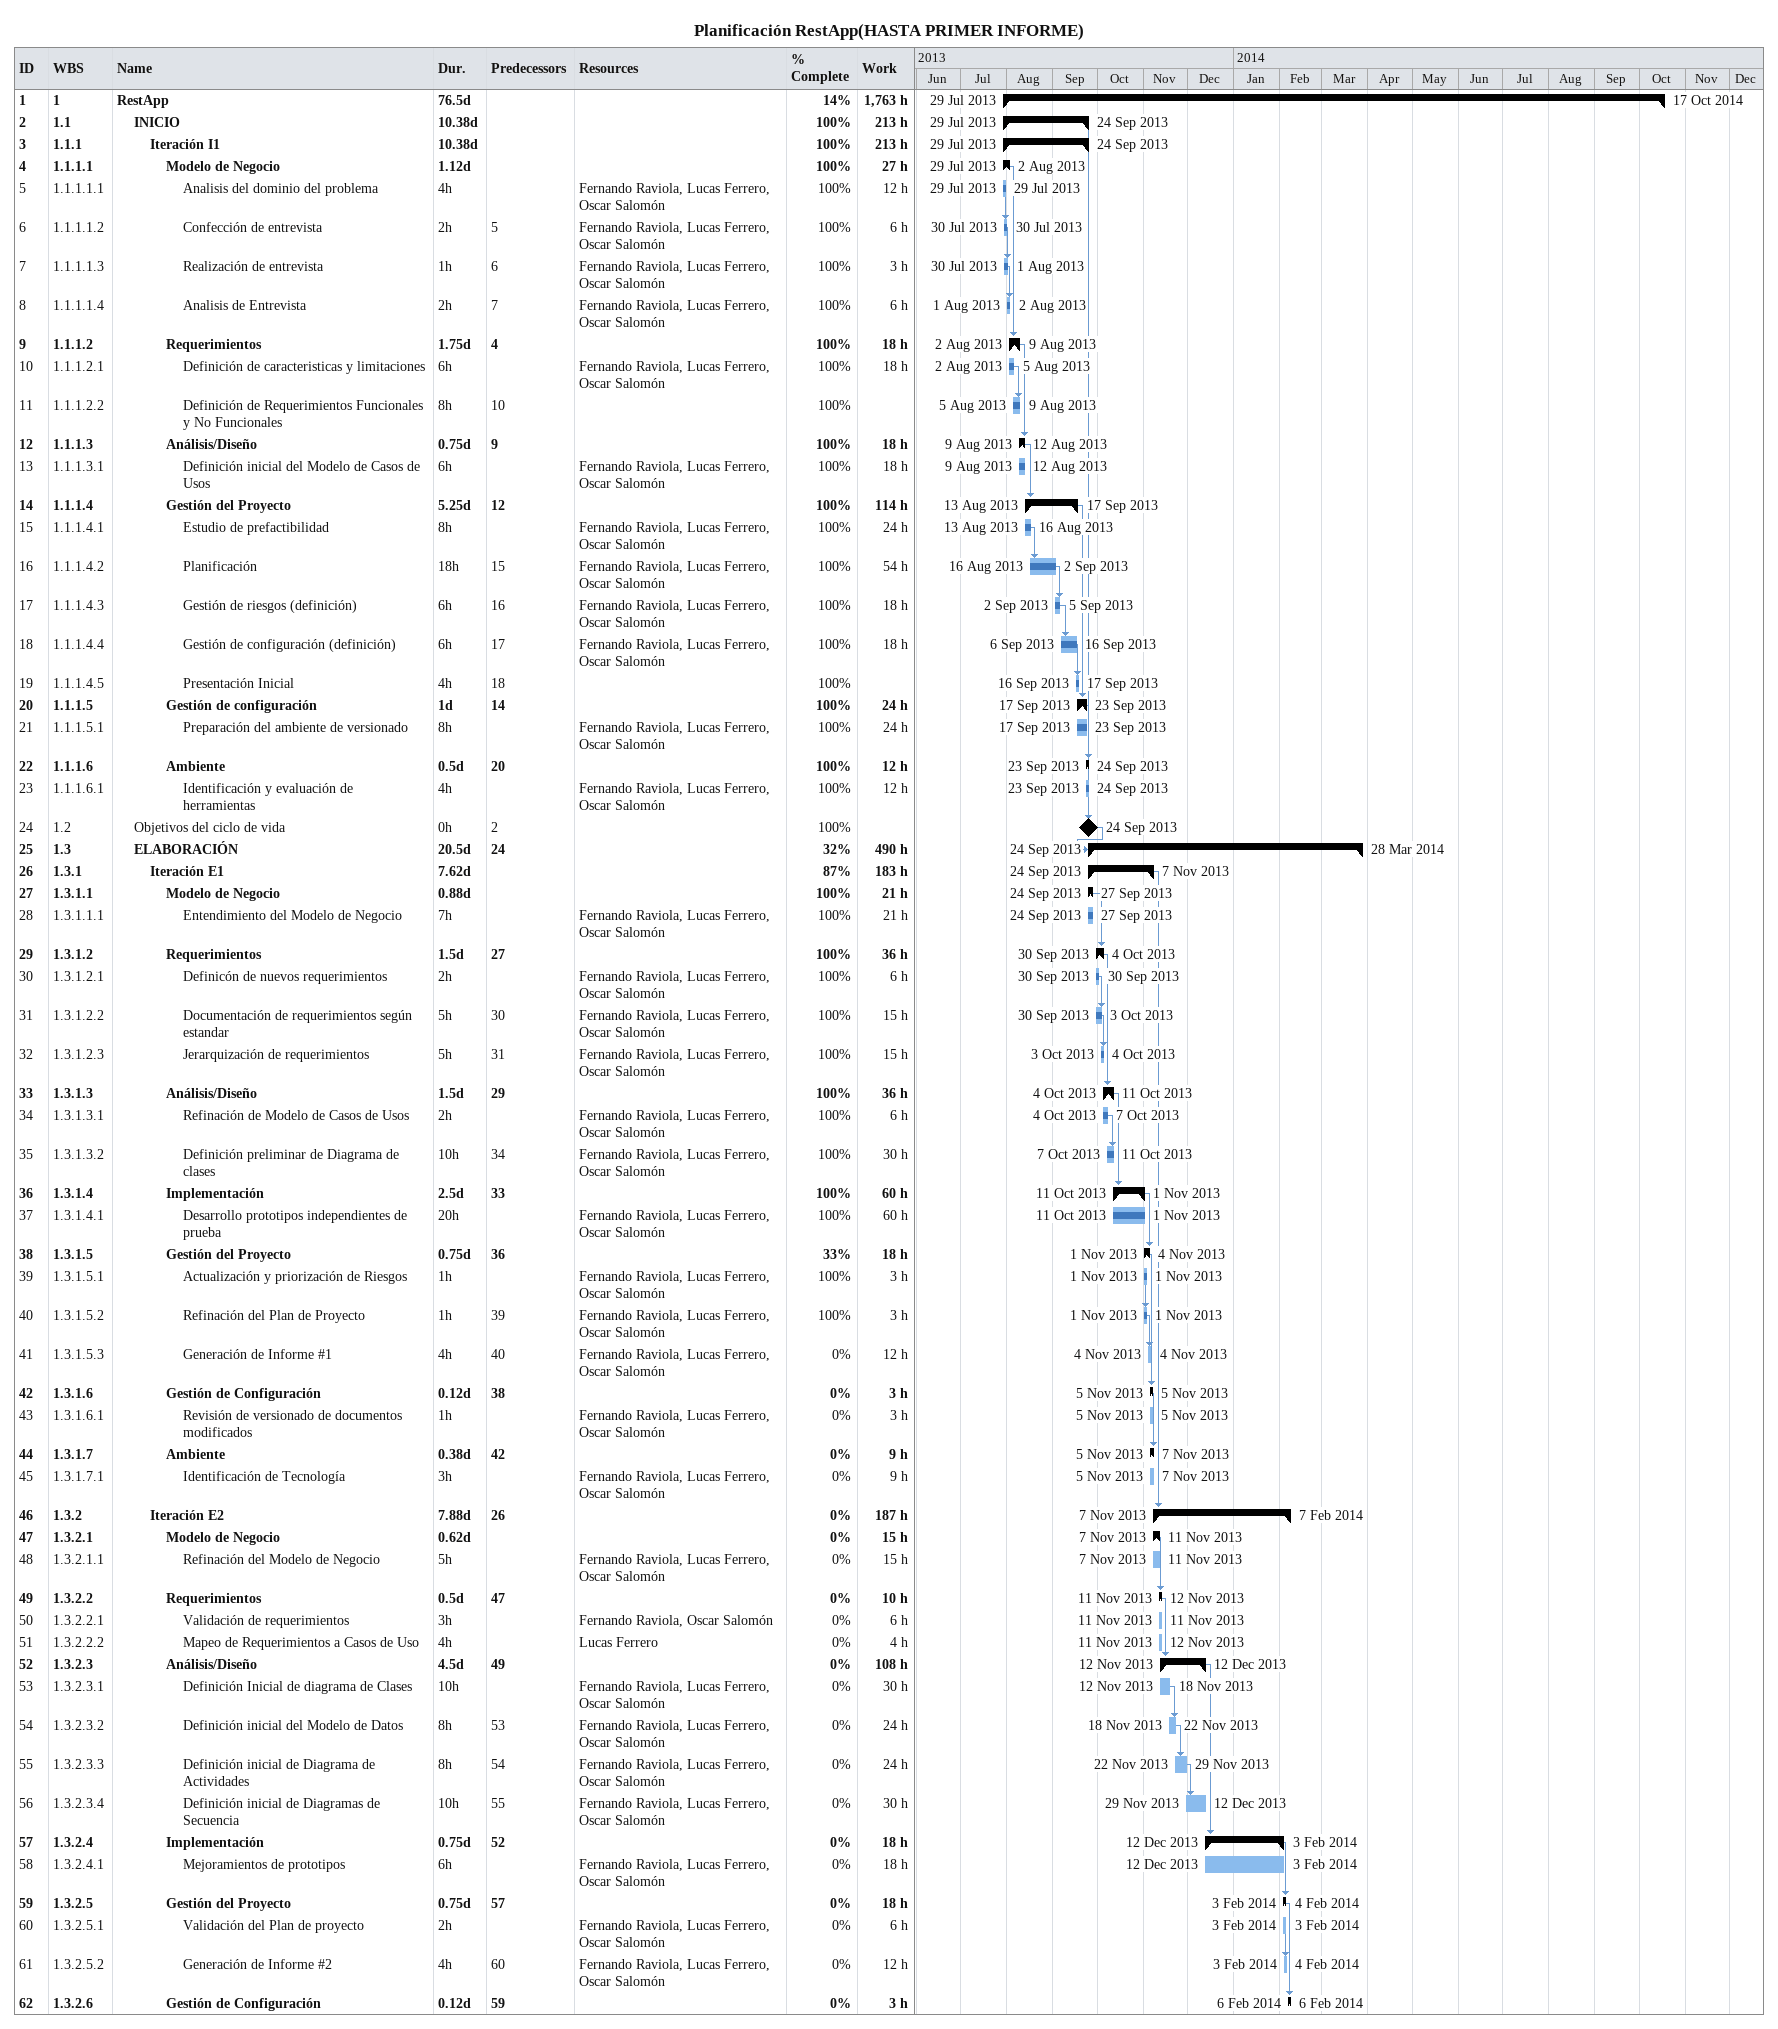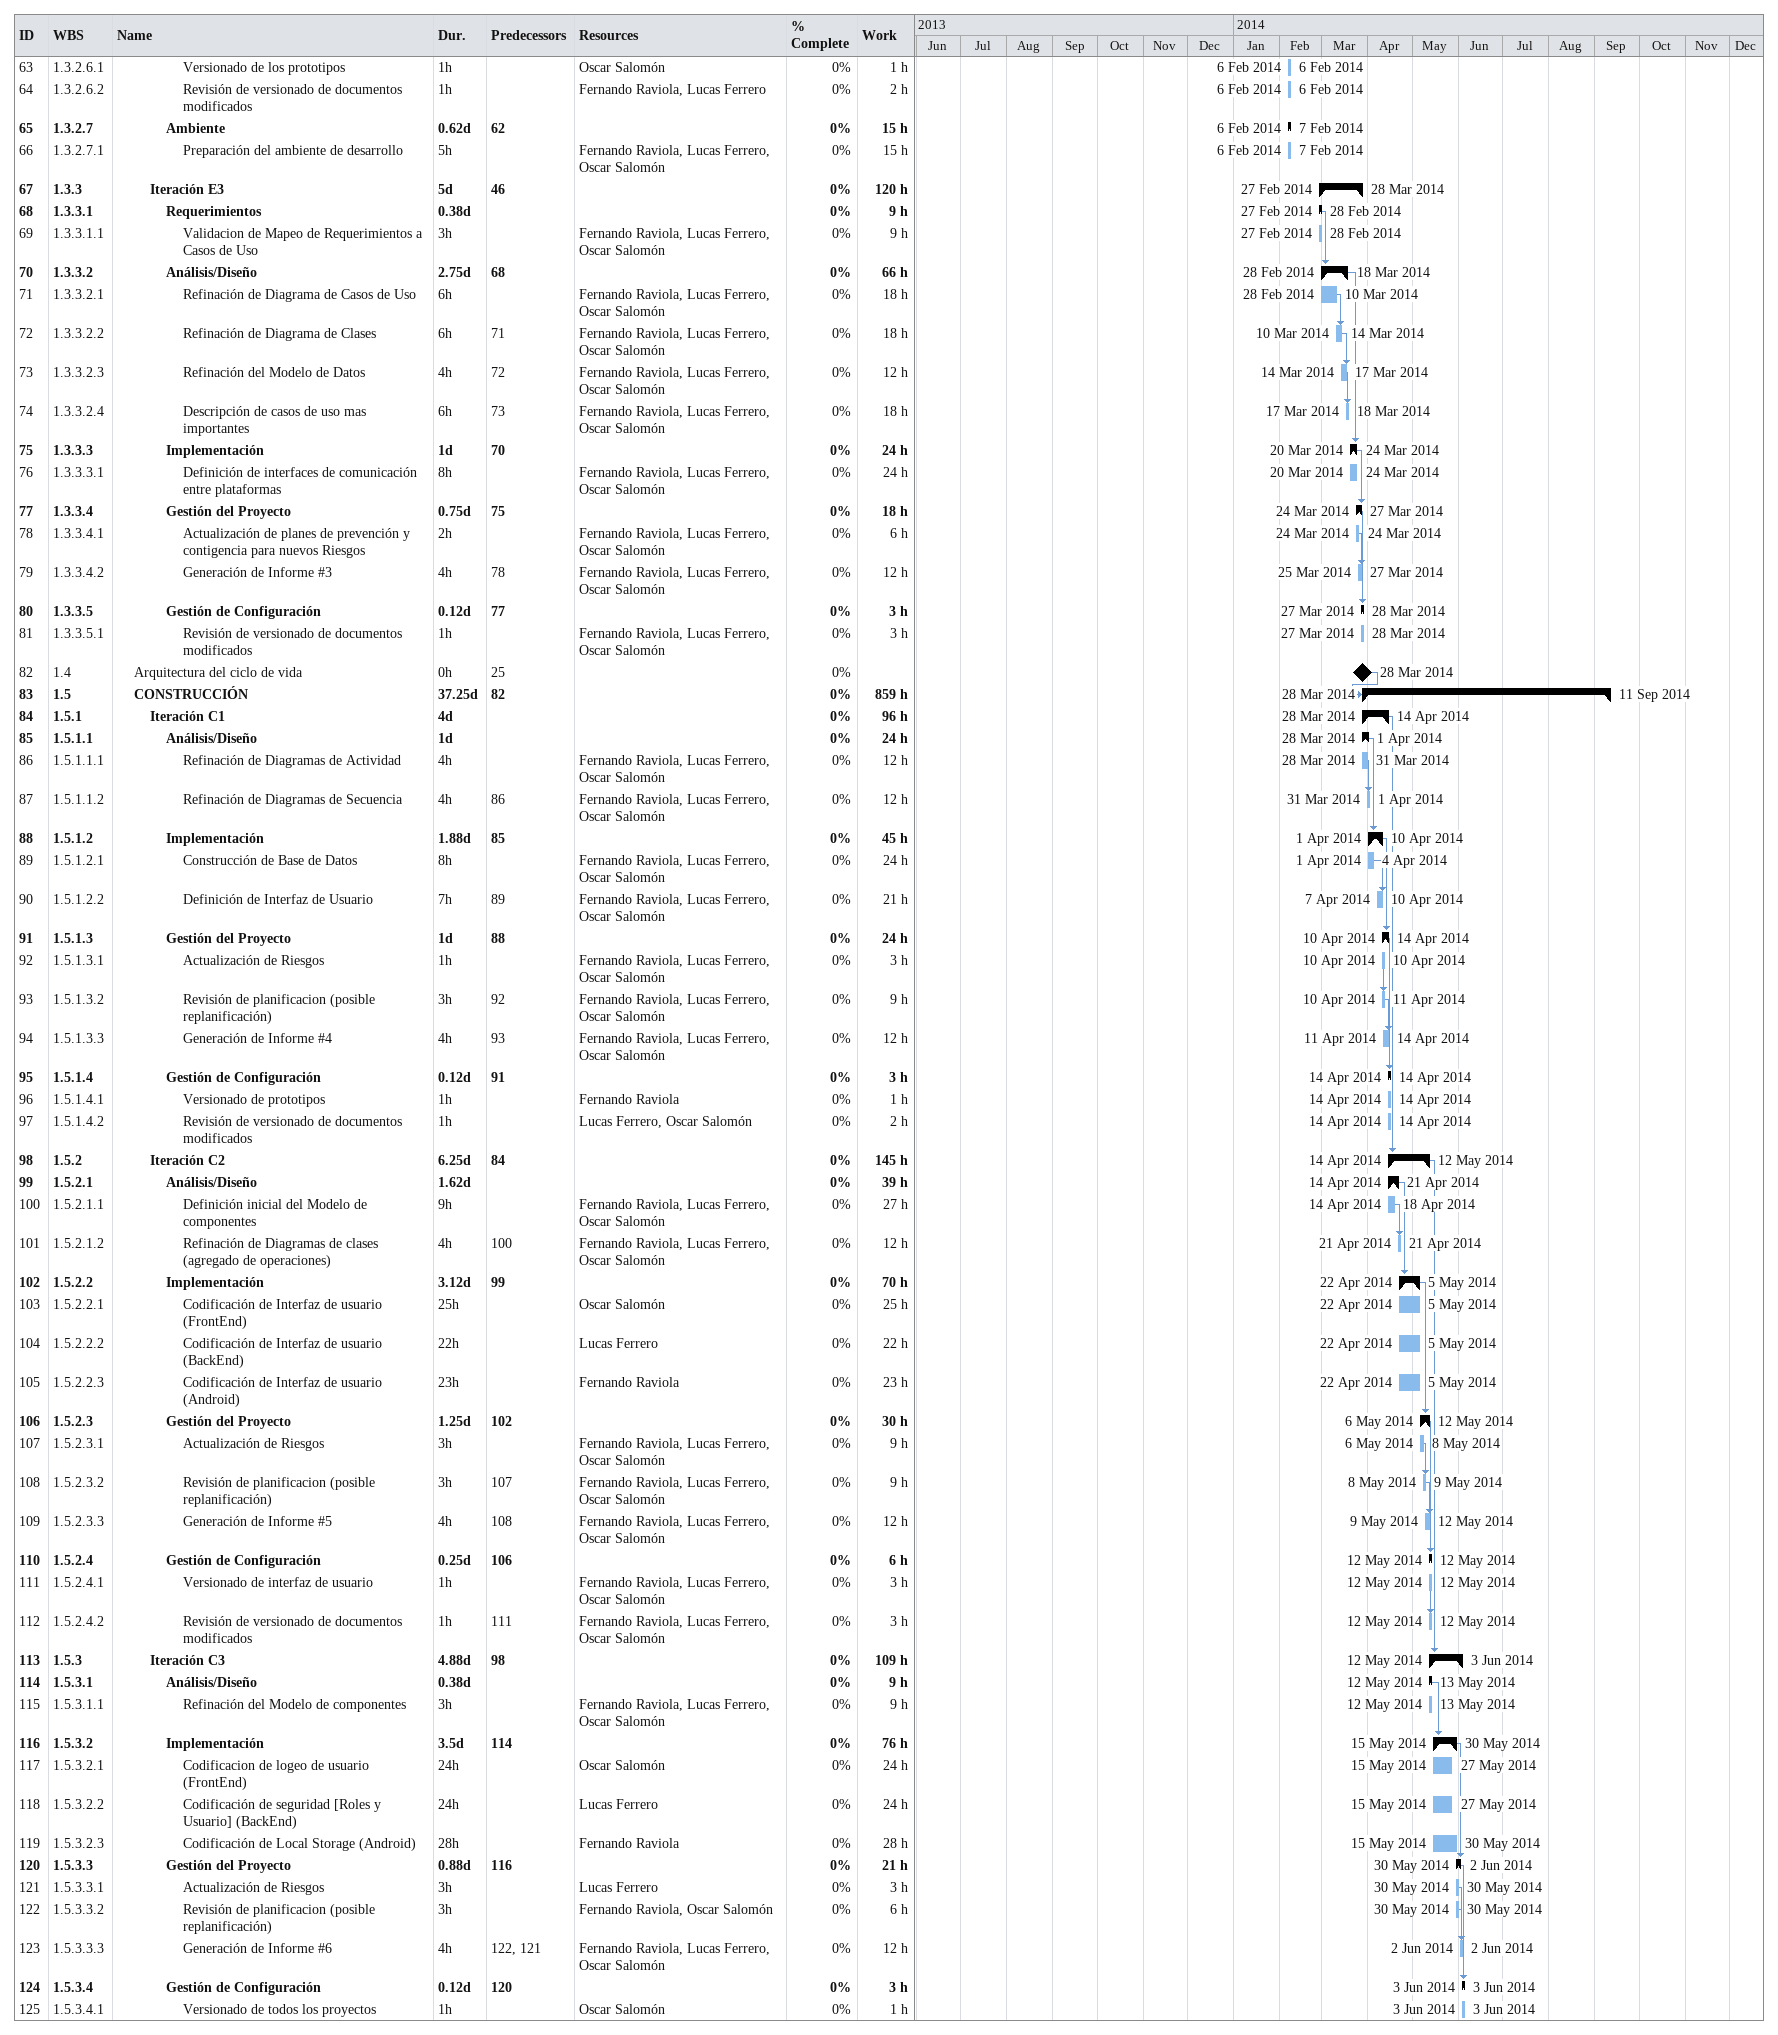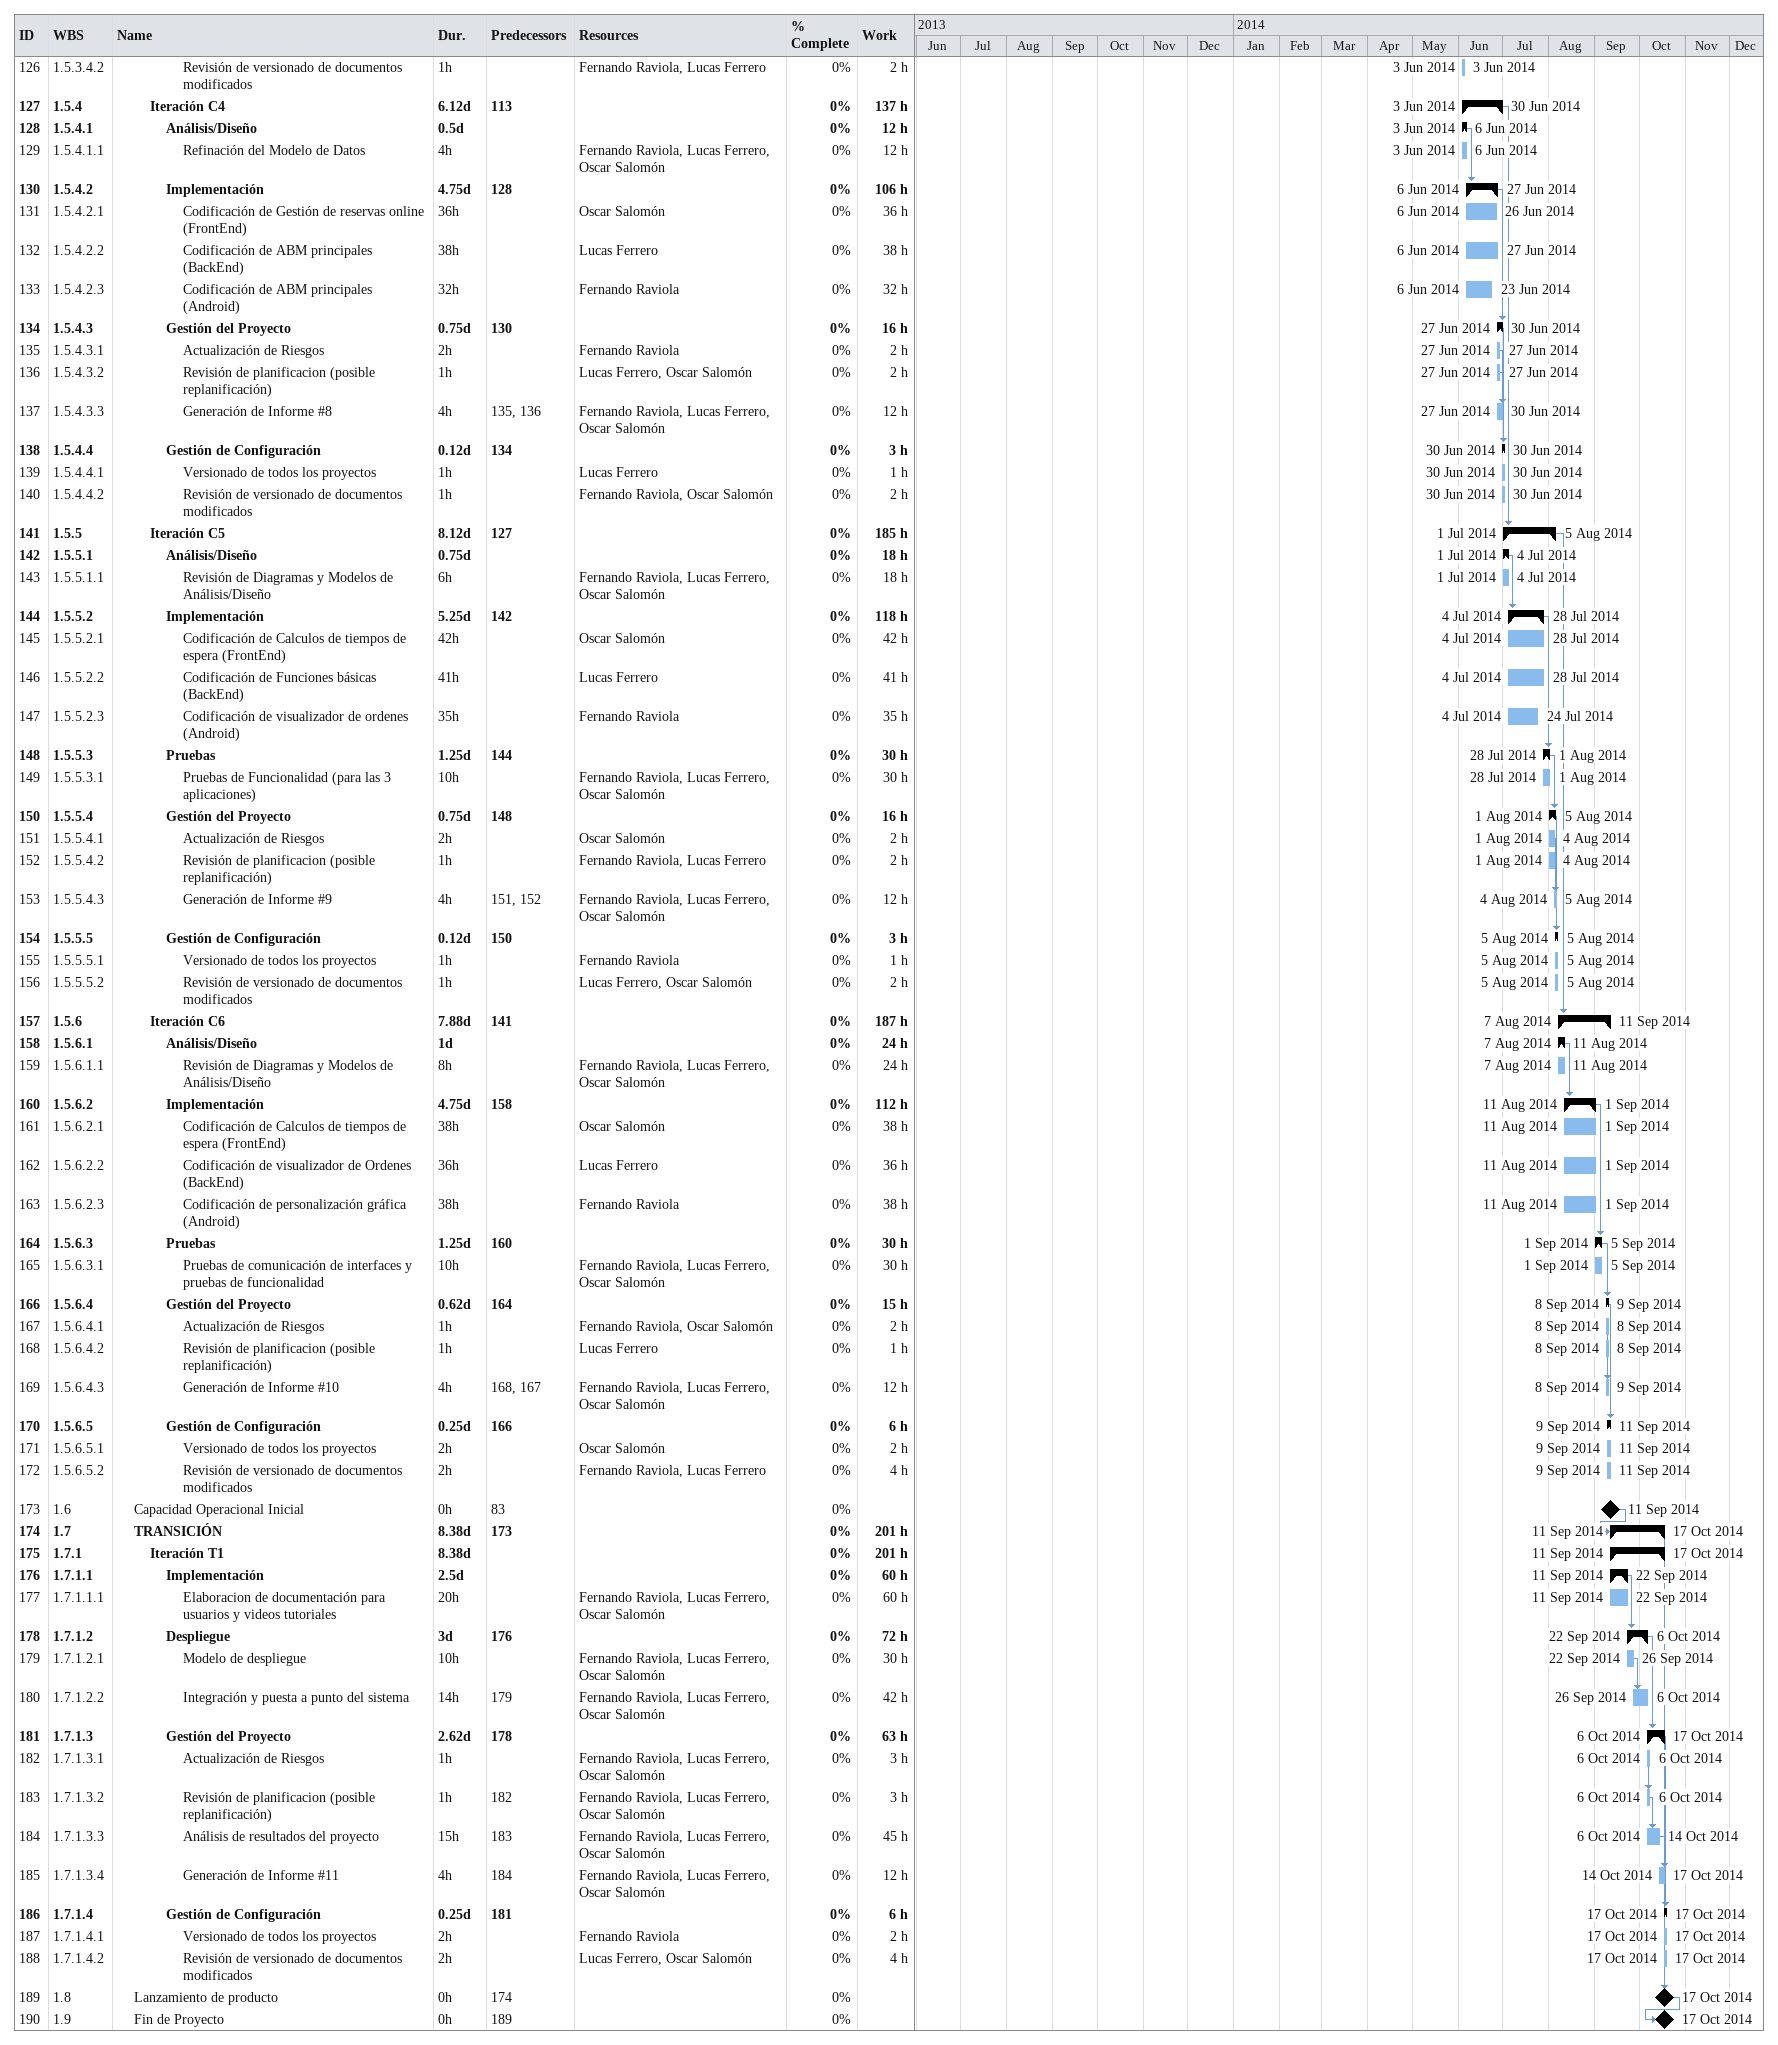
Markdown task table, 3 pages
Planificación RestApp(HASTA PRIMER INFORME)

| ID | WBS | Task | Duration | Start | Finish | Predecessors | Resources | % complete | Work (h) |
|---|---|---|---|---|---|---|---|---|---|
| 1 | 1 | **RestApp** | 76.5d | 2013-07-29 | 2014-10-17 |  |  | 14 | 1763 |
| 2 | 1.1 | **INICIO** | 10.38d | 2013-07-29 | 2013-09-24 |  |  | 100 | 213 |
| 3 | 1.1.1 | **Iteración I1** | 10.38d | 2013-07-29 | 2013-09-24 |  |  | 100 | 213 |
| 4 | 1.1.1.1 | **Modelo de Negocio** | 1.12d | 2013-07-29 | 2013-08-02 |  |  | 100 | 27 |
| 5 | 1.1.1.1.1 | Analisis del dominio del problema | 4h | 2013-07-29 | 2013-07-29 |  | Fernando Raviola, Lucas Ferrero, Oscar Salomón | 100 | 12 |
| 6 | 1.1.1.1.2 | Confección de entrevista | 2h | 2013-07-30 | 2013-07-30 | 5 | Fernando Raviola, Lucas Ferrero, Oscar Salomón | 100 | 6 |
| 7 | 1.1.1.1.3 | Realización de entrevista | 1h | 2013-07-30 | 2013-08-01 | 6 | Fernando Raviola, Lucas Ferrero, Oscar Salomón | 100 | 3 |
| 8 | 1.1.1.1.4 | Analisis de Entrevista | 2h | 2013-08-01 | 2013-08-02 | 7 | Fernando Raviola, Lucas Ferrero, Oscar Salomón | 100 | 6 |
| 9 | 1.1.1.2 | **Requerimientos** | 1.75d | 2013-08-02 | 2013-08-09 | 4 |  | 100 | 18 |
| 10 | 1.1.1.2.1 | Definición de caracteristicas y limitaciones | 6h | 2013-08-02 | 2013-08-05 |  | Fernando Raviola, Lucas Ferrero, Oscar Salomón | 100 | 18 |
| 11 | 1.1.1.2.2 | Definición de Requerimientos Funcionales y No Funcionales | 8h | 2013-08-05 | 2013-08-09 | 10 |  | 100 |  |
| 12 | 1.1.1.3 | **Análisis/Diseño** | 0.75d | 2013-08-09 | 2013-08-12 | 9 |  | 100 | 18 |
| 13 | 1.1.1.3.1 | Definición inicial del Modelo de Casos de Usos | 6h | 2013-08-09 | 2013-08-12 |  | Fernando Raviola, Lucas Ferrero, Oscar Salomón | 100 | 18 |
| 14 | 1.1.1.4 | **Gestión del Proyecto** | 5.25d | 2013-08-13 | 2013-09-17 | 12 |  | 100 | 114 |
| 15 | 1.1.1.4.1 | Estudio de prefactibilidad | 8h | 2013-08-13 | 2013-08-16 |  | Fernando Raviola, Lucas Ferrero, Oscar Salomón | 100 | 24 |
| 16 | 1.1.1.4.2 | Planificación | 18h | 2013-08-16 | 2013-09-02 | 15 | Fernando Raviola, Lucas Ferrero, Oscar Salomón | 100 | 54 |
| 17 | 1.1.1.4.3 | Gestión de riesgos (definición) | 6h | 2013-09-02 | 2013-09-05 | 16 | Fernando Raviola, Lucas Ferrero, Oscar Salomón | 100 | 18 |
| 18 | 1.1.1.4.4 | Gestión de configuración (definición) | 6h | 2013-09-06 | 2013-09-16 | 17 | Fernando Raviola, Lucas Ferrero, Oscar Salomón | 100 | 18 |
| 19 | 1.1.1.4.5 | Presentación Inicial | 4h | 2013-09-16 | 2013-09-17 | 18 |  | 100 |  |
| 20 | 1.1.1.5 | **Gestión de configuración** | 1d | 2013-09-17 | 2013-09-23 | 14 |  | 100 | 24 |
| 21 | 1.1.1.5.1 | Preparación del ambiente de versionado | 8h | 2013-09-17 | 2013-09-23 |  | Fernando Raviola, Lucas Ferrero, Oscar Salomón | 100 | 24 |
| 22 | 1.1.1.6 | **Ambiente** | 0.5d | 2013-09-23 | 2013-09-24 | 20 |  | 100 | 12 |
| 23 | 1.1.1.6.1 | Identificación y evaluación de herramientas | 4h | 2013-09-23 | 2013-09-24 |  | Fernando Raviola, Lucas Ferrero, Oscar Salomón | 100 | 12 |
| 24 | 1.2 | Objetivos del ciclo de vida | 0h | 2013-09-24 | 2013-09-24 | 2 |  | 100 |  |
| 25 | 1.3 | **ELABORACIÓN** | 20.5d | 2013-09-24 | 2014-03-28 | 24 |  | 32 | 490 |
| 26 | 1.3.1 | **Iteración E1** | 7.62d | 2013-09-24 | 2013-11-07 |  |  | 87 | 183 |
| 27 | 1.3.1.1 | **Modelo de Negocio** | 0.88d | 2013-09-24 | 2013-09-27 |  |  | 100 | 21 |
| 28 | 1.3.1.1.1 | Entendimiento del Modelo de Negocio | 7h | 2013-09-24 | 2013-09-27 |  | Fernando Raviola, Lucas Ferrero, Oscar Salomón | 100 | 21 |
| 29 | 1.3.1.2 | **Requerimientos** | 1.5d | 2013-09-30 | 2013-10-04 | 27 |  | 100 | 36 |
| 30 | 1.3.1.2.1 | Definicón de nuevos requerimientos | 2h | 2013-09-30 | 2013-09-30 |  | Fernando Raviola, Lucas Ferrero, Oscar Salomón | 100 | 6 |
| 31 | 1.3.1.2.2 | Documentación de requerimientos según estandar | 5h | 2013-09-30 | 2013-10-03 | 30 | Fernando Raviola, Lucas Ferrero, Oscar Salomón | 100 | 15 |
| 32 | 1.3.1.2.3 | Jerarquización de requerimientos | 5h | 2013-10-03 | 2013-10-04 | 31 | Fernando Raviola, Lucas Ferrero, Oscar Salomón | 100 | 15 |
| 33 | 1.3.1.3 | **Análisis/Diseño** | 1.5d | 2013-10-04 | 2013-10-11 | 29 |  | 100 | 36 |
| 34 | 1.3.1.3.1 | Refinación de Modelo de Casos de Usos | 2h | 2013-10-04 | 2013-10-07 |  | Fernando Raviola, Lucas Ferrero, Oscar Salomón | 100 | 6 |
| 35 | 1.3.1.3.2 | Definición preliminar de Diagrama de clases | 10h | 2013-10-07 | 2013-10-11 | 34 | Fernando Raviola, Lucas Ferrero, Oscar Salomón | 100 | 30 |
| 36 | 1.3.1.4 | **Implementación** | 2.5d | 2013-10-11 | 2013-11-01 | 33 |  | 100 | 60 |
| 37 | 1.3.1.4.1 | Desarrollo prototipos independientes de prueba | 20h | 2013-10-11 | 2013-11-01 |  | Fernando Raviola, Lucas Ferrero, Oscar Salomón | 100 | 60 |
| 38 | 1.3.1.5 | **Gestión del Proyecto** | 0.75d | 2013-11-01 | 2013-11-04 | 36 |  | 33 | 18 |
| 39 | 1.3.1.5.1 | Actualización y priorización de Riesgos | 1h | 2013-11-01 | 2013-11-01 |  | Fernando Raviola, Lucas Ferrero, Oscar Salomón | 100 | 3 |
| 40 | 1.3.1.5.2 | Refinación del Plan de Proyecto | 1h | 2013-11-01 | 2013-11-01 | 39 | Fernando Raviola, Lucas Ferrero, Oscar Salomón | 100 | 3 |
| 41 | 1.3.1.5.3 | Generación de Informe #1 | 4h | 2013-11-04 | 2013-11-04 | 40 | Fernando Raviola, Lucas Ferrero, Oscar Salomón | 0 | 12 |
| 42 | 1.3.1.6 | **Gestión de Configuración** | 0.12d | 2013-11-05 | 2013-11-05 | 38 |  | 0 | 3 |
| 43 | 1.3.1.6.1 | Revisión de versionado de documentos modificados | 1h | 2013-11-05 | 2013-11-05 |  | Fernando Raviola, Lucas Ferrero, Oscar Salomón | 0 | 3 |
| 44 | 1.3.1.7 | **Ambiente** | 0.38d | 2013-11-05 | 2013-11-07 | 42 |  | 0 | 9 |
| 45 | 1.3.1.7.1 | Identificación de Tecnología | 3h | 2013-11-05 | 2013-11-07 |  | Fernando Raviola, Lucas Ferrero, Oscar Salomón | 0 | 9 |
| 46 | 1.3.2 | **Iteración E2** | 7.88d | 2013-11-07 | 2014-02-07 | 26 |  | 0 | 187 |
| 47 | 1.3.2.1 | **Modelo de Negocio** | 0.62d | 2013-11-07 | 2013-11-11 |  |  | 0 | 15 |
| 48 | 1.3.2.1.1 | Refinación del Modelo de Negocio | 5h | 2013-11-07 | 2013-11-11 |  | Fernando Raviola, Lucas Ferrero, Oscar Salomón | 0 | 15 |
| 49 | 1.3.2.2 | **Requerimientos** | 0.5d | 2013-11-11 | 2013-11-12 | 47 |  | 0 | 10 |
| 50 | 1.3.2.2.1 | Validación de requerimientos | 3h | 2013-11-11 | 2013-11-11 |  | Fernando Raviola, Oscar Salomón | 0 | 6 |
| 51 | 1.3.2.2.2 | Mapeo de Requerimientos a Casos de Uso | 4h | 2013-11-11 | 2013-11-12 |  | Lucas Ferrero | 0 | 4 |
| 52 | 1.3.2.3 | **Análisis/Diseño** | 4.5d | 2013-11-12 | 2013-12-12 | 49 |  | 0 | 108 |
| 53 | 1.3.2.3.1 | Definición Inicial de diagrama de Clases | 10h | 2013-11-12 | 2013-11-18 |  | Fernando Raviola, Lucas Ferrero, Oscar Salomón | 0 | 30 |
| 54 | 1.3.2.3.2 | Definición inicial del Modelo de Datos | 8h | 2013-11-18 | 2013-11-22 | 53 | Fernando Raviola, Lucas Ferrero, Oscar Salomón | 0 | 24 |
| 55 | 1.3.2.3.3 | Definición inicial de Diagrama de Actividades | 8h | 2013-11-22 | 2013-11-29 | 54 | Fernando Raviola, Lucas Ferrero, Oscar Salomón | 0 | 24 |
| 56 | 1.3.2.3.4 | Definición inicial de Diagramas de Secuencia | 10h | 2013-11-29 | 2013-12-12 | 55 | Fernando Raviola, Lucas Ferrero, Oscar Salomón | 0 | 30 |
| 57 | 1.3.2.4 | **Implementación** | 0.75d | 2013-12-12 | 2014-02-03 | 52 |  | 0 | 18 |
| 58 | 1.3.2.4.1 | Mejoramientos de prototipos | 6h | 2013-12-12 | 2014-02-03 |  | Fernando Raviola, Lucas Ferrero, Oscar Salomón | 0 | 18 |
| 59 | 1.3.2.5 | **Gestión del Proyecto** | 0.75d | 2014-02-03 | 2014-02-04 | 57 |  | 0 | 18 |
| 60 | 1.3.2.5.1 | Validación del Plan de proyecto | 2h | 2014-02-03 | 2014-02-03 |  | Fernando Raviola, Lucas Ferrero, Oscar Salomón | 0 | 6 |
| 61 | 1.3.2.5.2 | Generación de Informe #2 | 4h | 2014-02-03 | 2014-02-04 | 60 | Fernando Raviola, Lucas Ferrero, Oscar Salomón | 0 | 12 |
| 62 | 1.3.2.6 | **Gestión de Configuración** | 0.12d | 2014-02-06 | 2014-02-06 | 59 |  | 0 | 3 |
| 63 | 1.3.2.6.1 | Versionado de los prototipos | 1h | 2014-02-06 | 2014-02-06 |  | Oscar Salomón | 0 | 1 |
| 64 | 1.3.2.6.2 | Revisión de versionado de documentos modificados | 1h | 2014-02-06 | 2014-02-06 |  | Fernando Raviola, Lucas Ferrero | 0 | 2 |
| 65 | 1.3.2.7 | **Ambiente** | 0.62d | 2014-02-06 | 2014-02-07 | 62 |  | 0 | 15 |
| 66 | 1.3.2.7.1 | Preparación del ambiente de desarrollo | 5h | 2014-02-06 | 2014-02-07 |  | Fernando Raviola, Lucas Ferrero, Oscar Salomón | 0 | 15 |
| 67 | 1.3.3 | **Iteración E3** | 5d | 2014-02-27 | 2014-03-28 | 46 |  | 0 | 120 |
| 68 | 1.3.3.1 | **Requerimientos** | 0.38d | 2014-02-27 | 2014-02-28 |  |  | 0 | 9 |
| 69 | 1.3.3.1.1 | Validacion de Mapeo de Requerimientos a Casos de Uso | 3h | 2014-02-27 | 2014-02-28 |  | Fernando Raviola, Lucas Ferrero, Oscar Salomón | 0 | 9 |
| 70 | 1.3.3.2 | **Análisis/Diseño** | 2.75d | 2014-02-28 | 2014-03-18 | 68 |  | 0 | 66 |
| 71 | 1.3.3.2.1 | Refinación de Diagrama de Casos de Uso | 6h | 2014-02-28 | 2014-03-10 |  | Fernando Raviola, Lucas Ferrero, Oscar Salomón | 0 | 18 |
| 72 | 1.3.3.2.2 | Refinación de Diagrama de Clases | 6h | 2014-03-10 | 2014-03-14 | 71 | Fernando Raviola, Lucas Ferrero, Oscar Salomón | 0 | 18 |
| 73 | 1.3.3.2.3 | Refinación del Modelo de Datos | 4h | 2014-03-14 | 2014-03-17 | 72 | Fernando Raviola, Lucas Ferrero, Oscar Salomón | 0 | 12 |
| 74 | 1.3.3.2.4 | Descripción de casos de uso mas importantes | 6h | 2014-03-17 | 2014-03-18 | 73 | Fernando Raviola, Lucas Ferrero, Oscar Salomón | 0 | 18 |
| 75 | 1.3.3.3 | **Implementación** | 1d | 2014-03-20 | 2014-03-24 | 70 |  | 0 | 24 |
| 76 | 1.3.3.3.1 | Definición de interfaces de comunicación entre plataformas | 8h | 2014-03-20 | 2014-03-24 |  | Fernando Raviola, Lucas Ferrero, Oscar Salomón | 0 | 24 |
| 77 | 1.3.3.4 | **Gestión del Proyecto** | 0.75d | 2014-03-24 | 2014-03-27 | 75 |  | 0 | 18 |
| 78 | 1.3.3.4.1 | Actualización de planes de prevención y contigencia para nuevos Riesgos | 2h | 2014-03-24 | 2014-03-24 |  | Fernando Raviola, Lucas Ferrero, Oscar Salomón | 0 | 6 |
| 79 | 1.3.3.4.2 | Generación de Informe #3 | 4h | 2014-03-25 | 2014-03-27 | 78 | Fernando Raviola, Lucas Ferrero, Oscar Salomón | 0 | 12 |
| 80 | 1.3.3.5 | **Gestión de Configuración** | 0.12d | 2014-03-27 | 2014-03-28 | 77 |  | 0 | 3 |
| 81 | 1.3.3.5.1 | Revisión de versionado de documentos modificados | 1h | 2014-03-27 | 2014-03-28 |  | Fernando Raviola, Lucas Ferrero, Oscar Salomón | 0 | 3 |
| 82 | 1.4 | Arquitectura del ciclo de vida | 0h | 2014-03-28 | 2014-03-28 | 25 |  | 0 |  |
| 83 | 1.5 | **CONSTRUCCIÓN** | 37.25d | 2014-03-28 | 2014-09-11 | 82 |  | 0 | 859 |
| 84 | 1.5.1 | **Iteración C1** | 4d | 2014-03-28 | 2014-04-14 |  |  | 0 | 96 |
| 85 | 1.5.1.1 | **Análisis/Diseño** | 1d | 2014-03-28 | 2014-04-01 |  |  | 0 | 24 |
| 86 | 1.5.1.1.1 | Refinación de Diagramas de Actividad | 4h | 2014-03-28 | 2014-03-31 |  | Fernando Raviola, Lucas Ferrero, Oscar Salomón | 0 | 12 |
| 87 | 1.5.1.1.2 | Refinación de Diagramas de Secuencia | 4h | 2014-03-31 | 2014-04-01 | 86 | Fernando Raviola, Lucas Ferrero, Oscar Salomón | 0 | 12 |
| 88 | 1.5.1.2 | **Implementación** | 1.88d | 2014-04-01 | 2014-04-10 | 85 |  | 0 | 45 |
| 89 | 1.5.1.2.1 | Construcción de Base de Datos | 8h | 2014-04-01 | 2014-04-04 |  | Fernando Raviola, Lucas Ferrero, Oscar Salomón | 0 | 24 |
| 90 | 1.5.1.2.2 | Definición de Interfaz de Usuario | 7h | 2014-04-07 | 2014-04-10 | 89 | Fernando Raviola, Lucas Ferrero, Oscar Salomón | 0 | 21 |
| 91 | 1.5.1.3 | **Gestión del Proyecto** | 1d | 2014-04-10 | 2014-04-14 | 88 |  | 0 | 24 |
| 92 | 1.5.1.3.1 | Actualización de Riesgos | 1h | 2014-04-10 | 2014-04-10 |  | Fernando Raviola, Lucas Ferrero, Oscar Salomón | 0 | 3 |
| 93 | 1.5.1.3.2 | Revisión de planificacion (posible replanificación) | 3h | 2014-04-10 | 2014-04-11 | 92 | Fernando Raviola, Lucas Ferrero, Oscar Salomón | 0 | 9 |
| 94 | 1.5.1.3.3 | Generación de Informe #4 | 4h | 2014-04-11 | 2014-04-14 | 93 | Fernando Raviola, Lucas Ferrero, Oscar Salomón | 0 | 12 |
| 95 | 1.5.1.4 | **Gestión de Configuración** | 0.12d | 2014-04-14 | 2014-04-14 | 91 |  | 0 | 3 |
| 96 | 1.5.1.4.1 | Versionado de prototipos | 1h | 2014-04-14 | 2014-04-14 |  | Fernando Raviola | 0 | 1 |
| 97 | 1.5.1.4.2 | Revisión de versionado de documentos modificados | 1h | 2014-04-14 | 2014-04-14 |  | Lucas Ferrero, Oscar Salomón | 0 | 2 |
| 98 | 1.5.2 | **Iteración C2** | 6.25d | 2014-04-14 | 2014-05-12 | 84 |  | 0 | 145 |
| 99 | 1.5.2.1 | **Análisis/Diseño** | 1.62d | 2014-04-14 | 2014-04-21 |  |  | 0 | 39 |
| 100 | 1.5.2.1.1 | Definición inicial del Modelo de componentes | 9h | 2014-04-14 | 2014-04-18 |  | Fernando Raviola, Lucas Ferrero, Oscar Salomón | 0 | 27 |
| 101 | 1.5.2.1.2 | Refinación de Diagramas de clases (agregado de operaciones) | 4h | 2014-04-21 | 2014-04-21 | 100 | Fernando Raviola, Lucas Ferrero, Oscar Salomón | 0 | 12 |
| 102 | 1.5.2.2 | **Implementación** | 3.12d | 2014-04-22 | 2014-05-05 | 99 |  | 0 | 70 |
| 103 | 1.5.2.2.1 | Codificación de Interfaz de usuario (FrontEnd) | 25h | 2014-04-22 | 2014-05-05 |  | Oscar Salomón | 0 | 25 |
| 104 | 1.5.2.2.2 | Codificación de Interfaz de usuario (BackEnd) | 22h | 2014-04-22 | 2014-05-05 |  | Lucas Ferrero | 0 | 22 |
| 105 | 1.5.2.2.3 | Codificación de Interfaz de usuario (Android) | 23h | 2014-04-22 | 2014-05-05 |  | Fernando Raviola | 0 | 23 |
| 106 | 1.5.2.3 | **Gestión del Proyecto** | 1.25d | 2014-05-06 | 2014-05-12 | 102 |  | 0 | 30 |
| 107 | 1.5.2.3.1 | Actualización de Riesgos | 3h | 2014-05-06 | 2014-05-08 |  | Fernando Raviola, Lucas Ferrero, Oscar Salomón | 0 | 9 |
| 108 | 1.5.2.3.2 | Revisión de planificacion (posible replanificación) | 3h | 2014-05-08 | 2014-05-09 | 107 | Fernando Raviola, Lucas Ferrero, Oscar Salomón | 0 | 9 |
| 109 | 1.5.2.3.3 | Generación de Informe #5 | 4h | 2014-05-09 | 2014-05-12 | 108 | Fernando Raviola, Lucas Ferrero, Oscar Salomón | 0 | 12 |
| 110 | 1.5.2.4 | **Gestión de Configuración** | 0.25d | 2014-05-12 | 2014-05-12 | 106 |  | 0 | 6 |
| 111 | 1.5.2.4.1 | Versionado de interfaz de usuario | 1h | 2014-05-12 | 2014-05-12 |  | Fernando Raviola, Lucas Ferrero, Oscar Salomón | 0 | 3 |
| 112 | 1.5.2.4.2 | Revisión de versionado de documentos modificados | 1h | 2014-05-12 | 2014-05-12 | 111 | Fernando Raviola, Lucas Ferrero, Oscar Salomón | 0 | 3 |
| 113 | 1.5.3 | **Iteración C3** | 4.88d | 2014-05-12 | 2014-06-03 | 98 |  | 0 | 109 |
| 114 | 1.5.3.1 | **Análisis/Diseño** | 0.38d | 2014-05-12 | 2014-05-13 |  |  | 0 | 9 |
| 115 | 1.5.3.1.1 | Refinación del Modelo de componentes | 3h | 2014-05-12 | 2014-05-13 |  | Fernando Raviola, Lucas Ferrero, Oscar Salomón | 0 | 9 |
| 116 | 1.5.3.2 | **Implementación** | 3.5d | 2014-05-15 | 2014-05-30 | 114 |  | 0 | 76 |
| 117 | 1.5.3.2.1 | Codificacion de logeo de usuario (FrontEnd) | 24h | 2014-05-15 | 2014-05-27 |  | Oscar Salomón | 0 | 24 |
| 118 | 1.5.3.2.2 | Codificación de seguridad [Roles y Usuario] (BackEnd) | 24h | 2014-05-15 | 2014-05-27 |  | Lucas Ferrero | 0 | 24 |
| 119 | 1.5.3.2.3 | Codificación de Local Storage (Android) | 28h | 2014-05-15 | 2014-05-30 |  | Fernando Raviola | 0 | 28 |
| 120 | 1.5.3.3 | **Gestión del Proyecto** | 0.88d | 2014-05-30 | 2014-06-02 | 116 |  | 0 | 21 |
| 121 | 1.5.3.3.1 | Actualización de Riesgos | 3h | 2014-05-30 | 2014-05-30 |  | Lucas Ferrero | 0 | 3 |
| 122 | 1.5.3.3.2 | Revisión de planificacion (posible replanificación) | 3h | 2014-05-30 | 2014-05-30 |  | Fernando Raviola, Oscar Salomón | 0 | 6 |
| 123 | 1.5.3.3.3 | Generación de Informe #6 | 4h | 2014-06-02 | 2014-06-02 | 122, 121 | Fernando Raviola, Lucas Ferrero, Oscar Salomón | 0 | 12 |
| 124 | 1.5.3.4 | **Gestión de Configuración** | 0.12d | 2014-06-03 | 2014-06-03 | 120 |  | 0 | 3 |
| 125 | 1.5.3.4.1 | Versionado de todos los proyectos | 1h | 2014-06-03 | 2014-06-03 |  | Oscar Salomón | 0 | 1 |
| 126 | 1.5.3.4.2 | Revisión de versionado de documentos modificados | 1h | 2014-06-03 | 2014-06-03 |  | Fernando Raviola, Lucas Ferrero | 0 | 2 |
| 127 | 1.5.4 | **Iteración C4** | 6.12d | 2014-06-03 | 2014-06-30 | 113 |  | 0 | 137 |
| 128 | 1.5.4.1 | **Análisis/Diseño** | 0.5d | 2014-06-03 | 2014-06-06 |  |  | 0 | 12 |
| 129 | 1.5.4.1.1 | Refinación del Modelo de Datos | 4h | 2014-06-03 | 2014-06-06 |  | Fernando Raviola, Lucas Ferrero, Oscar Salomón | 0 | 12 |
| 130 | 1.5.4.2 | **Implementación** | 4.75d | 2014-06-06 | 2014-06-27 | 128 |  | 0 | 106 |
| 131 | 1.5.4.2.1 | Codificación de Gestión de reservas online (FrontEnd) | 36h | 2014-06-06 | 2014-06-26 |  | Oscar Salomón | 0 | 36 |
| 132 | 1.5.4.2.2 | Codificación de ABM principales (BackEnd) | 38h | 2014-06-06 | 2014-06-27 |  | Lucas Ferrero | 0 | 38 |
| 133 | 1.5.4.2.3 | Codificación de ABM principales (Android) | 32h | 2014-06-06 | 2014-06-23 |  | Fernando Raviola | 0 | 32 |
| 134 | 1.5.4.3 | **Gestión del Proyecto** | 0.75d | 2014-06-27 | 2014-06-30 | 130 |  | 0 | 16 |
| 135 | 1.5.4.3.1 | Actualización de Riesgos | 2h | 2014-06-27 | 2014-06-27 |  | Fernando Raviola | 0 | 2 |
| 136 | 1.5.4.3.2 | Revisión de planificacion (posible replanificación) | 1h | 2014-06-27 | 2014-06-27 |  | Lucas Ferrero, Oscar Salomón | 0 | 2 |
| 137 | 1.5.4.3.3 | Generación de Informe #8 | 4h | 2014-06-27 | 2014-06-30 | 135, 136 | Fernando Raviola, Lucas Ferrero, Oscar Salomón | 0 | 12 |
| 138 | 1.5.4.4 | **Gestión de Configuración** | 0.12d | 2014-06-30 | 2014-06-30 | 134 |  | 0 | 3 |
| 139 | 1.5.4.4.1 | Versionado de todos los proyectos | 1h | 2014-06-30 | 2014-06-30 |  | Lucas Ferrero | 0 | 1 |
| 140 | 1.5.4.4.2 | Revisión de versionado de documentos modificados | 1h | 2014-06-30 | 2014-06-30 |  | Fernando Raviola, Oscar Salomón | 0 | 2 |
| 141 | 1.5.5 | **Iteración C5** | 8.12d | 2014-07-01 | 2014-08-05 | 127 |  | 0 | 185 |
| 142 | 1.5.5.1 | **Análisis/Diseño** | 0.75d | 2014-07-01 | 2014-07-04 |  |  | 0 | 18 |
| 143 | 1.5.5.1.1 | Revisión de Diagramas y Modelos de Análisis/Diseño | 6h | 2014-07-01 | 2014-07-04 |  | Fernando Raviola, Lucas Ferrero, Oscar Salomón | 0 | 18 |
| 144 | 1.5.5.2 | **Implementación** | 5.25d | 2014-07-04 | 2014-07-28 | 142 |  | 0 | 118 |
| 145 | 1.5.5.2.1 | Codificación de Calculos de tiempos de espera (FrontEnd) | 42h | 2014-07-04 | 2014-07-28 |  | Oscar Salomón | 0 | 42 |
| 146 | 1.5.5.2.2 | Codificación de Funciones básicas (BackEnd) | 41h | 2014-07-04 | 2014-07-28 |  | Lucas Ferrero | 0 | 41 |
| 147 | 1.5.5.2.3 | Codificación de visualizador de ordenes (Android) | 35h | 2014-07-04 | 2014-07-24 |  | Fernando Raviola | 0 | 35 |
| 148 | 1.5.5.3 | **Pruebas** | 1.25d | 2014-07-28 | 2014-08-01 | 144 |  | 0 | 30 |
| 149 | 1.5.5.3.1 | Pruebas de Funcionalidad (para las 3 aplicaciones) | 10h | 2014-07-28 | 2014-08-01 |  | Fernando Raviola, Lucas Ferrero, Oscar Salomón | 0 | 30 |
| 150 | 1.5.5.4 | **Gestión del Proyecto** | 0.75d | 2014-08-01 | 2014-08-05 | 148 |  | 0 | 16 |
| 151 | 1.5.5.4.1 | Actualización de Riesgos | 2h | 2014-08-01 | 2014-08-04 |  | Oscar Salomón | 0 | 2 |
| 152 | 1.5.5.4.2 | Revisión de planificacion (posible replanificación) | 1h | 2014-08-01 | 2014-08-04 |  | Fernando Raviola, Lucas Ferrero | 0 | 2 |
| 153 | 1.5.5.4.3 | Generación de Informe #9 | 4h | 2014-08-04 | 2014-08-05 | 151, 152 | Fernando Raviola, Lucas Ferrero, Oscar Salomón | 0 | 12 |
| 154 | 1.5.5.5 | **Gestión de Configuración** | 0.12d | 2014-08-05 | 2014-08-05 | 150 |  | 0 | 3 |
| 155 | 1.5.5.5.1 | Versionado de todos los proyectos | 1h | 2014-08-05 | 2014-08-05 |  | Fernando Raviola | 0 | 1 |
| 156 | 1.5.5.5.2 | Revisión de versionado de documentos modificados | 1h | 2014-08-05 | 2014-08-05 |  | Lucas Ferrero, Oscar Salomón | 0 | 2 |
| 157 | 1.5.6 | **Iteración C6** | 7.88d | 2014-08-07 | 2014-09-11 | 141 |  | 0 | 187 |
| 158 | 1.5.6.1 | **Análisis/Diseño** | 1d | 2014-08-07 | 2014-08-11 |  |  | 0 | 24 |
| 159 | 1.5.6.1.1 | Revisión de Diagramas y Modelos de Análisis/Diseño | 8h | 2014-08-07 | 2014-08-11 |  | Fernando Raviola, Lucas Ferrero, Oscar Salomón | 0 | 24 |
| 160 | 1.5.6.2 | **Implementación** | 4.75d | 2014-08-11 | 2014-09-01 | 158 |  | 0 | 112 |
| 161 | 1.5.6.2.1 | Codificación de Calculos de tiempos de espera (FrontEnd) | 38h | 2014-08-11 | 2014-09-01 |  | Oscar Salomón | 0 | 38 |
| 162 | 1.5.6.2.2 | Codificación de visualizador de Ordenes (BackEnd) | 36h | 2014-08-11 | 2014-09-01 |  | Lucas Ferrero | 0 | 36 |
| 163 | 1.5.6.2.3 | Codificación de personalización gráfica (Android) | 38h | 2014-08-11 | 2014-09-01 |  | Fernando Raviola | 0 | 38 |
| 164 | 1.5.6.3 | **Pruebas** | 1.25d | 2014-09-01 | 2014-09-05 | 160 |  | 0 | 30 |
| 165 | 1.5.6.3.1 | Pruebas de comunicación de interfaces y pruebas de funcionalidad | 10h | 2014-09-01 | 2014-09-05 |  | Fernando Raviola, Lucas Ferrero, Oscar Salomón | 0 | 30 |
| 166 | 1.5.6.4 | **Gestión del Proyecto** | 0.62d | 2014-09-08 | 2014-09-09 | 164 |  | 0 | 15 |
| 167 | 1.5.6.4.1 | Actualización de Riesgos | 1h | 2014-09-08 | 2014-09-08 |  | Fernando Raviola, Oscar Salomón | 0 | 2 |
| 168 | 1.5.6.4.2 | Revisión de planificacion (posible replanificación) | 1h | 2014-09-08 | 2014-09-08 |  | Lucas Ferrero | 0 | 1 |
| 169 | 1.5.6.4.3 | Generación de Informe #10 | 4h | 2014-09-08 | 2014-09-09 | 168, 167 | Fernando Raviola, Lucas Ferrero, Oscar Salomón | 0 | 12 |
| 170 | 1.5.6.5 | **Gestión de Configuración** | 0.25d | 2014-09-09 | 2014-09-11 | 166 |  | 0 | 6 |
| 171 | 1.5.6.5.1 | Versionado de todos los proyectos | 2h | 2014-09-09 | 2014-09-11 |  | Oscar Salomón | 0 | 2 |
| 172 | 1.5.6.5.2 | Revisión de versionado de documentos modificados | 2h | 2014-09-09 | 2014-09-11 |  | Fernando Raviola, Lucas Ferrero | 0 | 4 |
| 173 | 1.6 | Capacidad Operacional Inicial | 0h | 2014-09-11 | 2014-09-11 | 83 |  | 0 |  |
| 174 | 1.7 | **TRANSICIÓN** | 8.38d | 2014-09-11 | 2014-10-17 | 173 |  | 0 | 201 |
| 175 | 1.7.1 | **Iteración T1** | 8.38d | 2014-09-11 | 2014-10-17 |  |  | 0 | 201 |
| 176 | 1.7.1.1 | **Implementación** | 2.5d | 2014-09-11 | 2014-09-22 |  |  | 0 | 60 |
| 177 | 1.7.1.1.1 | Elaboracion de documentación para usuarios y videos tutoriales | 20h | 2014-09-11 | 2014-09-22 |  | Fernando Raviola, Lucas Ferrero, Oscar Salomón | 0 | 60 |
| 178 | 1.7.1.2 | **Despliegue** | 3d | 2014-09-22 | 2014-10-06 | 176 |  | 0 | 72 |
| 179 | 1.7.1.2.1 | Modelo de despliegue | 10h | 2014-09-22 | 2014-09-26 |  | Fernando Raviola, Lucas Ferrero, Oscar Salomón | 0 | 30 |
| 180 | 1.7.1.2.2 | Integración y puesta a punto del sistema | 14h | 2014-09-26 | 2014-10-06 | 179 | Fernando Raviola, Lucas Ferrero, Oscar Salomón | 0 | 42 |
| 181 | 1.7.1.3 | **Gestión del Proyecto** | 2.62d | 2014-10-06 | 2014-10-17 | 178 |  | 0 | 63 |
| 182 | 1.7.1.3.1 | Actualización de Riesgos | 1h | 2014-10-06 | 2014-10-06 |  | Fernando Raviola, Lucas Ferrero, Oscar Salomón | 0 | 3 |
| 183 | 1.7.1.3.2 | Revisión de planificacion (posible replanificación) | 1h | 2014-10-06 | 2014-10-06 | 182 | Fernando Raviola, Lucas Ferrero, Oscar Salomón | 0 | 3 |
| 184 | 1.7.1.3.3 | Análisis de resultados del proyecto | 15h | 2014-10-06 | 2014-10-14 | 183 | Fernando Raviola, Lucas Ferrero, Oscar Salomón | 0 | 45 |
| 185 | 1.7.1.3.4 | Generación de Informe #11 | 4h | 2014-10-14 | 2014-10-17 | 184 | Fernando Raviola, Lucas Ferrero, Oscar Salomón | 0 | 12 |
| 186 | 1.7.1.4 | **Gestión de Configuración** | 0.25d | 2014-10-17 | 2014-10-17 | 181 |  | 0 | 6 |
| 187 | 1.7.1.4.1 | Versionado de todos los proyectos | 2h | 2014-10-17 | 2014-10-17 |  | Fernando Raviola | 0 | 2 |
| 188 | 1.7.1.4.2 | Revisión de versionado de documentos modificados | 2h | 2014-10-17 | 2014-10-17 |  | Lucas Ferrero, Oscar Salomón | 0 | 4 |
| 189 | 1.8 | Lanzamiento de producto | 0h | 2014-10-17 | 2014-10-17 | 174 |  | 0 |  |
| 190 | 1.9 | Fin de Proyecto | 0h | 2014-10-17 | 2014-10-17 | 189 |  | 0 |  |
